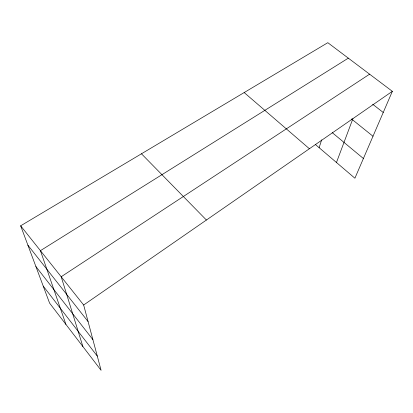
<?xml version="1.0" encoding="UTF-8"?>
<svg xmlns="http://www.w3.org/2000/svg" width="413" height="413" viewBox="0 0 413 413"><rect width="100%" height="100%" fill="white"/><g stroke="black" fill="none" stroke-linecap="round" stroke-linejoin="round"><path stroke-width="0.62" d="M319.115 147.689L321.66 139.883M336.461 162.485L352.945 118.557M20.65 225.808L83.658 305.006L101.087 370.306L49.586 303.101L20.65 225.808L327.814 42.694L392.35 91.325L354.906 178.22L315.269 144.405M83.658 305.006L392.35 91.325M369.599 74.18L61.181 276.751L82.894 346.564M348.324 58.15L40.428 250.665L65.92 324.411M372.65 104.236L383.238 112.47M351.504 118.97L372.991 136.249M332.176 132.594L363.399 158.504M244.171 92.553L309.404 148.742M141.463 153.786L206.417 220.031M27.903 245.188L88.077 321.562M35.9 266.535L92.904 339.662M43.22 286.101L97.298 356.109"/></g></svg>
